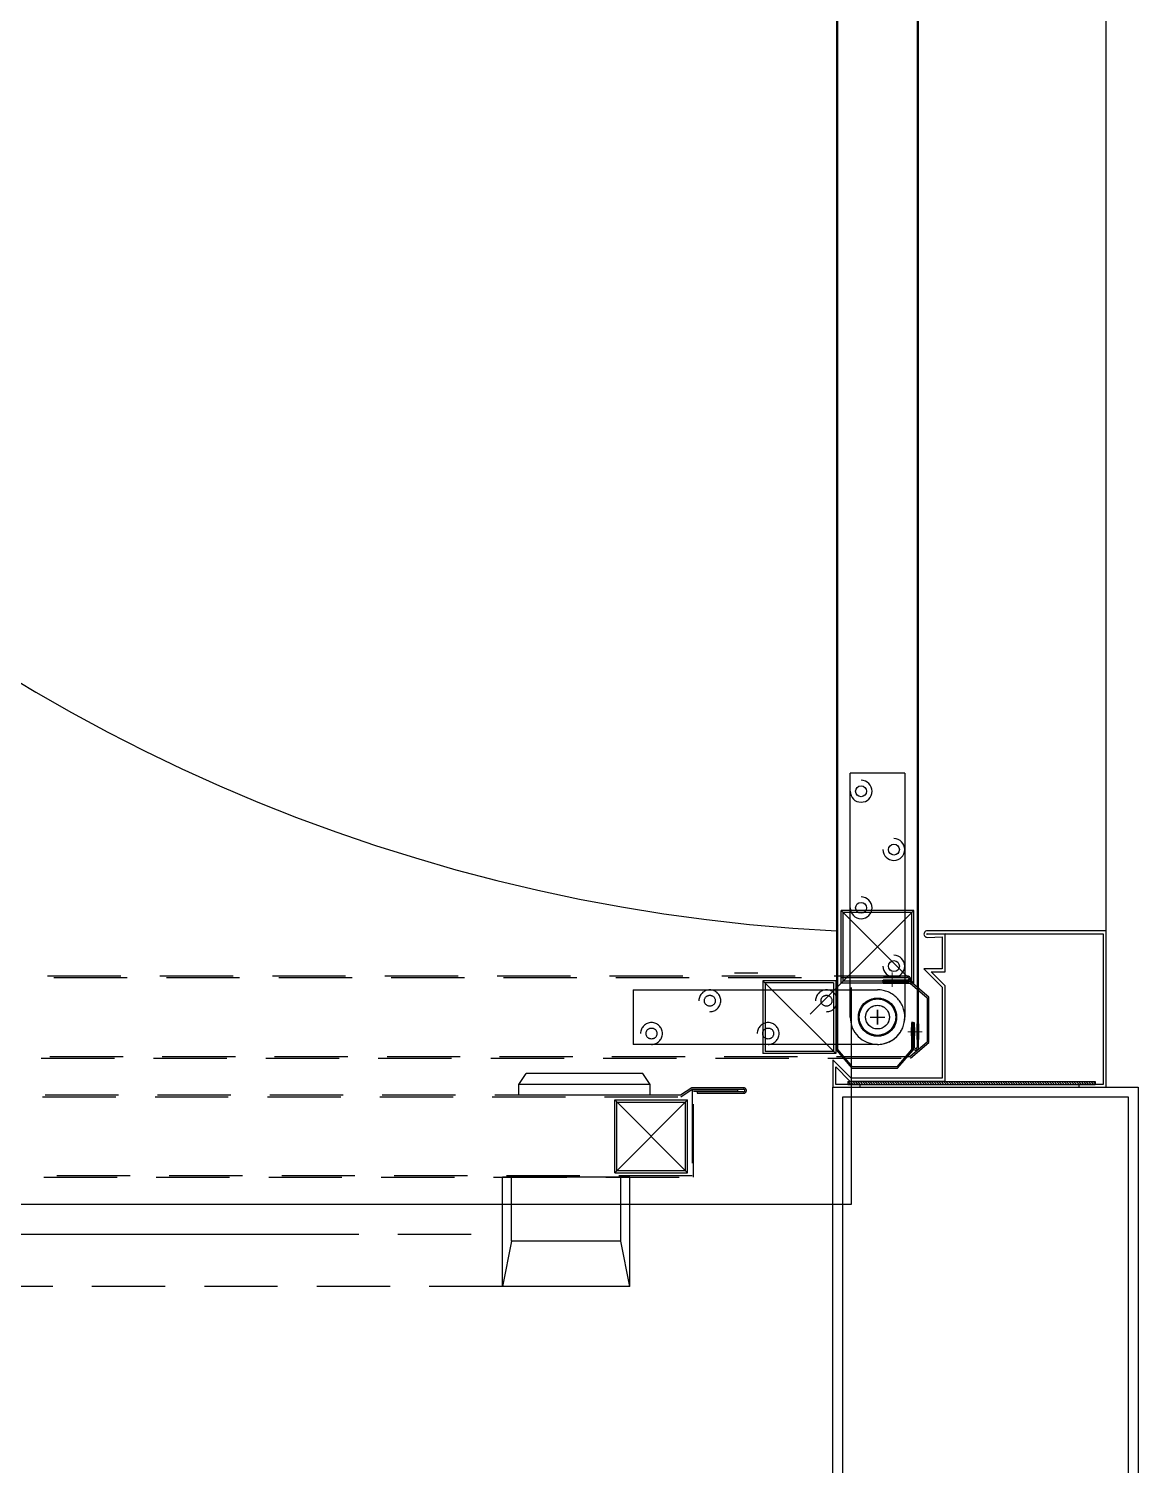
# Model space of a CAD drawing. Header units: millimetres. Extents: x -168200 to 672800, y -7409 to 118800.
# Drawn here: x 267746 to 268200, y 62200 to 62788 of the extents above; entities that cross this region are included whole.
import ezdxf

# ---------------------------------------------------------------- set-up
doc = ezdxf.new("R2010")
doc.units = ezdxf.units.MM
doc.header["$LTSCALE"] = 200
doc.linetypes.add('CENTER', pattern=[50.8, 31.75, -6.35, 6.35, -6.35])
doc.linetypes.add('HID', pattern=[2.3, 1.5, -0.8])
doc.layers.add('1 BA', color=9, linetype='Continuous')

msp = doc.modelspace()

# ---------------------------------------------------------------- linework, layer by layer
at = {"layer": '1 BA'}
for p, q in [((268186.89, 62419.06), (268186.89, 65385.41)), ((268076.49, 63210.42), (268076.49, 62370.22)), ((268077.09, 62370.47), (268077.09, 63209.82)), ((268109.46, 63205.18), (268109.46, 62371.39)), ((268110.06, 62371.41), (268110.06, 63205)), ((268082.09, 62383.72), (268082.09, 62483.67)), ((268104.46, 62483.67), (268082.09, 62483.67)), ((268104.46, 62483.67), (268104.46, 62383.72)), ((268108.19, 62427.41), (268078.36, 62427.41)), ((268078.36, 62397.57), (268078.36, 62427.41)), ((268108.19, 62427.41), (268078.36, 62397.57)), ((268078.36, 62427.41), (268108.19, 62397.57)), ((268107.3, 62426.52), (268079.25, 62426.52)), ((268079.25, 62398.47), (268079.25, 62426.52)), ((268107.3, 62398.47), (268107.3, 62426.52)), ((268108.19, 62397.57), (268108.19, 62427.41)), ((268186.89, 62419.06), (268113.64, 62419.06)), ((268113.64, 62417.87), (268185.7, 62417.87)), ((268120.95, 62417.87), (268113.65, 62417.57)), ((268113.71, 62416.38), (268119.76, 62416.62)), ((268119.76, 62416.62), (268119.76, 62403.49)), ((268120.95, 62402.29), (268120.95, 62417.87)), ((268185.7, 62417.87), (268185.7, 62356.19)), ((268186.89, 62355), (268186.89, 62419.06)), ((268119.76, 62403.49), (268112.3, 62403.49)), ((268112.3, 62403.49), (268119.76, 62396.03)), ((268120.95, 62396.52), (268115.18, 62402.29)), ((268115.18, 62402.29), (268120.95, 62402.29)), ((268108.19, 62397.57), (268078.36, 62397.57)), ((268107.3, 62398.47), (268079.25, 62398.47)), ((268082.46, 62395.81), (268082.46, 62306.96)), ((268119.76, 62396.03), (268119.76, 62358.73)), ((268120.95, 62357.54), (268120.95, 62396.52)), ((268090.29, 62383.72), (268096.26, 62383.72)), ((268093.28, 62386.7), (268093.28, 62380.73)), ((268107.82, 62381.48), (268107.23, 62381.48)), ((268107.82, 62381.41), (268107.23, 62381.41)), ((268107.23, 62381.41), (268107.23, 62370.41)), ((268107.82, 62381.48), (268108.42, 62381.48)), ((268107.82, 62370.22), (268107.82, 62381.41)), ((268108.42, 62381.41), (268107.82, 62381.41)), ((268107.82, 62381.41), (268107.82, 62371.34)), ((268108.42, 62371.34), (268108.42, 62381.41)), ((268107.23, 62376.07), (268107.23, 62379.43)), ((268107.23, 62379.43), (268107.82, 62379.43)), ((268107.82, 62376.07), (268107.23, 62376.07)), ((268107.82, 62379.43), (268107.82, 62376.07)), ((268107.82, 62376.07), (268107.82, 62379.43)), ((268107.82, 62379.43), (268108.42, 62379.43)), ((268108.42, 62376.07), (268107.82, 62376.07)), ((268108.42, 62379.43), (268108.42, 62376.07)), ((268109.46, 62374.58), (268109.46, 62380.92)), ((268109.46, 62380.92), (268110.06, 62380.92)), ((268110.06, 62380.92), (268110.06, 62374.58)), ((268076.49, 62370.22), (268082.83, 62362.76)), ((268083.08, 62363.36), (268077.09, 62370.47)), ((268107.23, 62370.41), (268101.17, 62363.36)), ((268101.48, 62362.76), (268107.82, 62370.22)), ((268110.06, 62374.58), (268109.46, 62374.58)), ((268082.46, 62358.73), (268075, 62366.19)), ((268075, 62366.19), (268075, 62355)), ((268076.19, 62356.19), (268076.19, 62363.31)), ((268076.19, 62363.31), (268081.97, 62357.54)), ((268119.76, 62358.73), (268082.46, 62358.73)), ((268082.83, 62362.76), (268101.48, 62362.76)), ((268101.17, 62363.36), (268083.08, 62363.36)), ((268075, 62075), (268075, 62355)), ((268075, 62355), (268200, 62355)), ((268075, 62355), (268086.19, 62355)), ((268086.19, 62356.19), (268076.19, 62356.19)), ((268081.19, 62357.39), (268182.42, 62357.39)), ((268081.19, 62357.39), (268081.19, 62356.19)), ((268081.19, 62356.19), (268182.42, 62356.19)), ((268081.97, 62357.54), (268120.95, 62357.54)), ((268086.19, 62355), (268086.19, 62356.19)), ((268185.7, 62356.19), (268175.7, 62356.19)), ((268175.7, 62356.19), (268175.7, 62355)), ((268175.7, 62355), (268186.89, 62355)), ((268182.42, 62357.39), (268182.42, 62356.19)), ((268200, 62355), (268200, 62075)), ((268196, 62351), (268079, 62351)), ((268079, 62351), (268079, 62079)), ((268196, 62079), (268196, 62351)), ((268082.46, 62306.96), (267325.33, 62306.96))]:
    msp.add_line(p, q, dxfattribs=at)
at = {"layer": '1 BA', "linetype": 'HID'}
for p, q in [((268065.67, 62384.89), (268095.51, 62414.73)), ((268045.54, 62400.5), (268033.6, 62400.5)), ((268044.34, 62401.7), (268034.8, 62401.7)), ((268096.07, 62400.5), (268102.41, 62400.5)), ((268096.07, 62399.91), (268096.07, 62400.5)), ((268102.41, 62399.91), (268096.07, 62399.91)), ((268102.41, 62400.5), (268102.41, 62399.91)), ((267993.32, 62394.91), (268093.28, 62394.91)), ((267993.32, 62394.91), (267993.32, 62372.53)), ((268046.35, 62398.64), (268046.35, 62368.8)), ((268076.19, 62398.64), (268046.35, 62398.64)), ((268046.35, 62398.64), (268076.19, 62368.8)), ((268047.25, 62397.74), (268047.25, 62369.7)), ((268075.29, 62397.74), (268047.25, 62397.74)), ((268075.29, 62397.74), (268075.29, 62369.7)), ((268076.19, 62398.64), (268076.19, 62368.8)), ((268095.51, 62398.27), (268095.51, 62398.86)), ((268095.51, 62398.27), (268095.51, 62397.67)), ((268106.77, 62398.27), (268095.58, 62398.27)), ((268095.58, 62398.27), (268095.58, 62397.67)), ((268095.58, 62397.67), (268106.58, 62397.67)), ((268097.56, 62398.86), (268100.92, 62398.86)), ((268097.56, 62398.27), (268097.56, 62398.86)), ((268100.92, 62398.27), (268097.56, 62398.27)), ((268097.56, 62398.27), (268100.92, 62398.27)), ((268097.56, 62397.67), (268097.56, 62398.27)), ((268100.92, 62397.67), (268097.56, 62397.67)), ((268100.92, 62398.86), (268100.92, 62398.27)), ((268100.92, 62398.27), (268100.92, 62397.67)), ((268106.58, 62397.67), (268113.63, 62391.61)), ((268114.23, 62391.92), (268106.77, 62398.27)), ((268113.63, 62391.61), (268113.63, 62373.52)), ((268114.23, 62373.28), (268114.23, 62391.92)), ((268090.29, 62383.72), (268096.26, 62383.72)), ((268093.28, 62380.73), (268093.28, 62386.7)), ((268093.28, 62372.53), (267993.32, 62372.53)), ((268075.29, 62369.7), (268047.25, 62369.7)), ((268113.63, 62373.52), (268106.52, 62367.53)), ((268106.77, 62366.94), (268114.23, 62373.28)), ((268076.19, 62368.8), (268046.35, 62368.8)), ((267946.47, 62356.19), (267949.45, 62360.67)), ((267997.19, 62360.67), (267949.45, 62360.67)), ((268000.17, 62356.19), (267997.19, 62360.67)), ((267946.47, 62351.72), (267946.47, 62356.19)), ((268000.17, 62356.19), (267946.47, 62356.19)), ((268000.17, 62351.72), (268000.17, 62356.19)), ((268000.17, 62351.72), (267946.47, 62351.72)), ((267985.7, 62320.01), (267985.7, 62349.85)), ((267985.7, 62349.85), (268015.54, 62349.85)), ((268015.54, 62320.01), (267985.7, 62349.85)), ((268015.54, 62349.85), (267985.7, 62320.01)), ((267986.6, 62320.91), (267986.6, 62348.96)), ((267986.6, 62348.96), (268014.64, 62348.96)), ((268014.64, 62320.91), (268014.64, 62348.96)), ((268015.54, 62320.01), (268015.54, 62349.85)), ((267939.75, 62273.39), (267939.75, 62318.15)), ((267991.97, 62318.15), (267939.75, 62318.15)), ((267943.48, 62292.04), (267943.48, 62318.15)), ((267985.7, 62320.01), (268015.54, 62320.01)), ((267986.6, 62320.91), (268014.64, 62320.91)), ((267988.24, 62292.04), (267988.24, 62318.15)), ((267991.97, 62273.39), (267991.97, 62318.15)), ((267574.98, 62294.91), (267939.75, 62294.91)), ((267943.48, 62292.04), (267939.75, 62273.39)), ((267988.24, 62292.04), (267943.48, 62292.04)), ((267991.97, 62273.39), (267988.24, 62292.04)), ((267991.97, 62273.39), (267939.75, 62273.39))]:
    msp.add_line(p, q, dxfattribs=at)
at = {"layer": '1 BA', "linetype": 'HID', "ltscale": 0.1}
for p, q in [((267342.2, 62399.91), (268105.61, 62399.91)), ((268105.59, 62400.5), (267342.38, 62400.5)), ((268105.65, 62398.86), (268095.58, 62398.86)), ((268095.58, 62398.86), (268095.58, 62398.27)), ((268106.77, 62398.27), (268095.58, 62398.27)), ((268095.58, 62398.27), (268095.58, 62397.67)), ((268095.58, 62398.27), (268105.65, 62398.27)), ((268095.58, 62397.67), (268106.58, 62397.67)), ((268106.58, 62397.67), (268113.63, 62391.61)), ((268114.23, 62391.92), (268106.77, 62398.27)), ((268113.63, 62391.61), (268113.63, 62373.52)), ((268114.23, 62373.28), (268114.23, 62391.92)), ((268113.63, 62373.52), (268106.52, 62367.53)), ((268106.77, 62366.94), (268114.23, 62373.28)), ((267336.96, 62366.94), (268106.77, 62366.94)), ((267336.96, 62366.94), (268106.77, 62366.94)), ((268106.52, 62367.53), (267337.56, 62367.53)), ((268106.52, 62367.53), (267337.56, 62367.53)), ((268017.23, 62354.77), (268012.59, 62351.72)), ((268017.23, 62354.77), (268012.59, 62351.72)), ((268012.76, 62351.12), (268017.41, 62354.18)), ((268012.76, 62351.12), (268017.41, 62354.18)), ((268038.49, 62354.77), (268017.23, 62354.77)), ((268038.49, 62354.77), (268017.23, 62354.77)), ((268017.41, 62354.18), (268038.49, 62354.18)), ((268017.41, 62354.18), (268038.49, 62354.18)), ((268036.06, 62353.95), (268017.41, 62353.95)), ((268017.41, 62353.95), (268017.41, 62318.75)), ((268036.06, 62353.95), (268017.41, 62353.95)), ((268017.41, 62353.95), (268017.41, 62318.75)), ((268018, 62318.15), (268018, 62353.36)), ((268018, 62353.36), (268036.06, 62353.36)), ((268018, 62318.15), (268018, 62353.36)), ((268018, 62353.36), (268036.06, 62353.36)), ((268038.49, 62353.13), (268019.47, 62353.13)), ((268019.47, 62353.13), (268019.47, 62352.54)), ((268038.49, 62353.13), (268019.47, 62353.13)), ((268019.47, 62353.13), (268019.47, 62352.54)), ((268019.47, 62352.54), (268038.49, 62352.54)), ((268019.47, 62352.54), (268038.49, 62352.54)), ((268036.06, 62353.36), (268036.06, 62353.95)), ((268036.06, 62353.36), (268036.06, 62353.95)), ((268012.59, 62351.72), (267336.96, 62351.72)), ((268012.59, 62351.72), (267336.96, 62351.72)), ((267337.56, 62351.12), (268012.76, 62351.12)), ((267337.56, 62351.12), (268012.76, 62351.12)), ((268017.41, 62318.75), (267338.08, 62318.75)), ((268017.41, 62318.75), (267338.08, 62318.75)), ((267338.08, 62318.15), (268018, 62318.15)), ((267338.08, 62318.15), (268018, 62318.15)), ((267574.98, 62294.91), (267939.75, 62294.91)), ((267939.75, 62273.39), (267374.47, 62273.39))]:
    msp.add_line(p, q, dxfattribs=at)
at = {"layer": '1 BA', "linetype": 'HID', "lineweight": 5, "ltscale": 0.1}
msp.add_line((268099.24, 62396.18), (268099.24, 62402), dxfattribs=at)
at = {"layer": '1 BA', "linetype": 'CENTER', "lineweight": 5, "ltscale": 0.1}
msp.add_line((268105.73, 62377.75), (268111.55, 62377.75), dxfattribs=at)
at = {"layer": '1 BA', "linetype": 'Continuous'}
for p, q in [((268081.19, 62357.31), (268082.31, 62356.19)), ((268082.12, 62357.39), (268083.32, 62356.19)), ((268083.13, 62357.39), (268084.32, 62356.19)), ((268084.13, 62357.39), (268085.32, 62356.19)), ((268085.14, 62357.39), (268086.33, 62356.19)), ((268086.14, 62357.39), (268087.33, 62356.19)), ((268087.15, 62357.39), (268088.34, 62356.19)), ((268088.15, 62357.39), (268089.34, 62356.19)), ((268089.16, 62357.39), (268090.35, 62356.19)), ((268090.16, 62357.39), (268091.35, 62356.19)), ((268091.17, 62357.39), (268092.36, 62356.19)), ((268092.17, 62357.39), (268093.36, 62356.19)), ((268093.17, 62357.39), (268094.37, 62356.19)), ((268094.18, 62357.39), (268095.37, 62356.19)), ((268095.18, 62357.39), (268096.38, 62356.19)), ((268096.19, 62357.39), (268097.38, 62356.19)), ((268097.19, 62357.39), (268098.39, 62356.19)), ((268098.2, 62357.39), (268099.39, 62356.19)), ((268099.2, 62357.39), (268100.4, 62356.19)), ((268100.21, 62357.39), (268101.4, 62356.19)), ((268101.21, 62357.39), (268102.41, 62356.19)), ((268102.22, 62357.39), (268103.41, 62356.19)), ((268103.22, 62357.39), (268104.42, 62356.19)), ((268104.23, 62357.39), (268105.42, 62356.19)), ((268105.23, 62357.39), (268106.43, 62356.19)), ((268106.24, 62357.39), (268107.43, 62356.19)), ((268107.24, 62357.39), (268108.44, 62356.19)), ((268108.25, 62357.39), (268109.44, 62356.19)), ((268109.25, 62357.39), (268110.45, 62356.19)), ((268110.26, 62357.39), (268111.45, 62356.19)), ((268111.26, 62357.39), (268112.45, 62356.19)), ((268112.27, 62357.39), (268113.46, 62356.19)), ((268113.27, 62357.39), (268114.46, 62356.19)), ((268114.28, 62357.39), (268115.47, 62356.19)), ((268115.28, 62357.39), (268116.47, 62356.19)), ((268116.29, 62357.39), (268117.48, 62356.19)), ((268117.29, 62357.39), (268118.48, 62356.19)), ((268118.3, 62357.39), (268119.49, 62356.19)), ((268119.3, 62357.39), (268120.49, 62356.19)), ((268120.3, 62357.39), (268121.5, 62356.19)), ((268121.31, 62357.39), (268122.5, 62356.19)), ((268122.31, 62357.39), (268123.51, 62356.19)), ((268123.32, 62357.39), (268124.51, 62356.19)), ((268124.32, 62357.39), (268125.52, 62356.19)), ((268125.33, 62357.39), (268126.52, 62356.19)), ((268126.33, 62357.39), (268127.53, 62356.19)), ((268127.34, 62357.39), (268128.53, 62356.19)), ((268128.34, 62357.39), (268129.54, 62356.19)), ((268129.35, 62357.39), (268130.54, 62356.19)), ((268130.35, 62357.39), (268131.55, 62356.19)), ((268131.36, 62357.39), (268132.55, 62356.19)), ((268132.36, 62357.39), (268133.56, 62356.19)), ((268133.37, 62357.39), (268134.56, 62356.19)), ((268134.37, 62357.39), (268135.57, 62356.19)), ((268135.38, 62357.39), (268136.57, 62356.19)), ((268136.38, 62357.39), (268137.58, 62356.19)), ((268137.39, 62357.39), (268138.58, 62356.19)), ((268138.39, 62357.39), (268139.58, 62356.19)), ((268139.4, 62357.39), (268140.59, 62356.19)), ((268140.4, 62357.39), (268141.59, 62356.19)), ((268141.41, 62357.39), (268142.6, 62356.19)), ((268142.41, 62357.39), (268143.6, 62356.19)), ((268143.42, 62357.39), (268144.61, 62356.19)), ((268144.42, 62357.39), (268145.61, 62356.19)), ((268145.42, 62357.39), (268146.62, 62356.19)), ((268146.43, 62357.39), (268147.62, 62356.19)), ((268147.43, 62357.39), (268148.63, 62356.19)), ((268148.44, 62357.39), (268149.63, 62356.19)), ((268149.44, 62357.39), (268150.64, 62356.19)), ((268150.45, 62357.39), (268151.64, 62356.19)), ((268151.45, 62357.39), (268152.65, 62356.19)), ((268152.46, 62357.39), (268153.65, 62356.19)), ((268153.46, 62357.39), (268154.66, 62356.19)), ((268154.47, 62357.39), (268155.66, 62356.19)), ((268155.47, 62357.39), (268156.67, 62356.19)), ((268156.48, 62357.39), (268157.67, 62356.19)), ((268157.48, 62357.39), (268158.68, 62356.19)), ((268158.49, 62357.39), (268159.68, 62356.19)), ((268159.49, 62357.39), (268160.69, 62356.19)), ((268160.5, 62357.39), (268161.69, 62356.19)), ((268161.5, 62357.39), (268162.7, 62356.19)), ((268162.51, 62357.39), (268163.7, 62356.19)), ((268163.51, 62357.39), (268164.71, 62356.19)), ((268164.52, 62357.39), (268165.71, 62356.19)), ((268165.52, 62357.39), (268166.71, 62356.19)), ((268166.53, 62357.39), (268167.72, 62356.19)), ((268167.53, 62357.39), (268168.72, 62356.19)), ((268168.54, 62357.39), (268169.73, 62356.19)), ((268169.54, 62357.39), (268170.73, 62356.19)), ((268170.55, 62357.39), (268171.74, 62356.19)), ((268171.55, 62357.39), (268172.74, 62356.19)), ((268172.55, 62357.39), (268173.75, 62356.19)), ((268173.56, 62357.39), (268174.75, 62356.19)), ((268174.56, 62357.39), (268175.76, 62356.19)), ((268175.57, 62357.39), (268176.76, 62356.19)), ((268176.57, 62357.39), (268177.77, 62356.19)), ((268177.58, 62357.39), (268178.77, 62356.19)), ((268178.58, 62357.39), (268179.78, 62356.19)), ((268179.59, 62357.39), (268180.78, 62356.19)), ((268180.59, 62357.39), (268181.79, 62356.19)), ((268181.6, 62357.39), (268182.42, 62356.57))]:
    msp.add_line(p, q, dxfattribs=at)
at = {"layer": '1 BA'}
for centre, radius in [((268086.56, 62476.22), 2.24), ((268099.99, 62452.35), 2.24), ((268086.56, 62428.48), 2.24), ((268099.99, 62404.61), 2.24), ((268093.28, 62383.72), 7.83), ((268093.28, 62383.72), 7.46), ((268093.28, 62383.72), 4.85)]:
    msp.add_circle(centre, radius, dxfattribs=at)
at = {"layer": '1 BA', "linetype": 'HID'}
for centre, radius in [((268024.65, 62390.43), 2.24), ((268072.39, 62390.43), 2.24), ((268093.28, 62383.72), 7.83), ((268093.28, 62383.72), 7.46), ((268093.28, 62383.72), 4.85), ((268000.78, 62377.01), 2.24), ((268048.52, 62377.01), 2.24)]:
    msp.add_circle(centre, radius, dxfattribs=at)
at = {"layer": '1 BA'}
for centre, radius, start, end in [((268112.76, 63137.82), 719.68, 93.13237, 267.11145), ((268163.72, 62388.27), 826.77, 96.05603, 180.31507), ((268086.56, 62476.22), 4.48, 180, 90), ((268099.99, 62452.35), 4.48, 180, 90), ((268086.56, 62428.48), 4.48, 180, 90), ((268113.64, 62417.72), 1.34, 90, 273.11636), ((268113.64, 62417.72), 0.149, 90, 274.67461), ((268099.99, 62404.61), 4.48, 180, 90), ((268093.28, 62383.72), 11.19, 180, 0), ((268108.94, 62371.34), 1.12, 180, 3.41663), ((268108.94, 62371.34), 0.522, 180, 5.00228)]:
    msp.add_arc(centre, radius, start, end, dxfattribs=at)
at = {"layer": '1 BA', "linetype": 'HID', "ltscale": 0.1}
for centre, radius, end in [((268105.65, 62399.39), 1.12, 93.41663), ((268105.65, 62399.39), 0.522, 95.00228), ((268038.49, 62353.66), 1.12, 90), ((268038.49, 62353.66), 1.12, 90), ((268038.49, 62353.66), 0.522, 90), ((268038.49, 62353.66), 0.522, 90)]:
    msp.add_arc(centre, radius, 270, end, dxfattribs=at)
at = {"layer": '1 BA', "linetype": 'HID'}
for centre, radius, end in [((268024.65, 62390.43), 4.48, 180), ((268072.39, 62390.43), 4.48, 180), ((268093.28, 62383.72), 11.19, 90), ((268000.78, 62377.01), 4.48, 180), ((268048.52, 62377.01), 4.48, 180)]:
    msp.add_arc(centre, radius, 270, end, dxfattribs=at)

doc.saveas('drawing.dxf')
